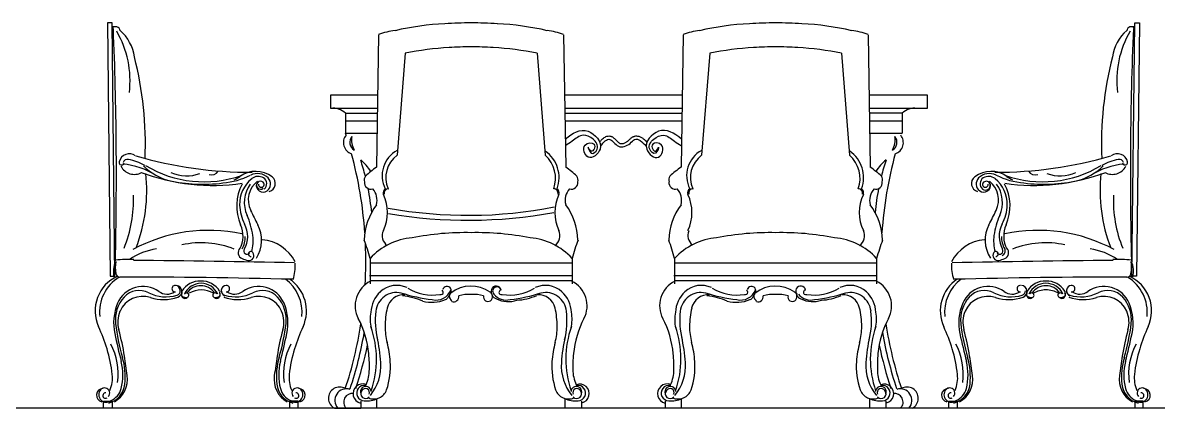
# Model space of a CAD drawing. Header units: inches. Extents: x 10 to 52.5, y 12.2 to 37.
# Drawn here: x 38.479 to 41.289, y 25.27 to 26.225 of the extents above; entities that cross this region are included whole.
import ezdxf

# ---------------------------------------------------------------- set-up
doc = ezdxf.new("R2010")
doc.units = ezdxf.units.IN
doc.header["$MEASUREMENT"] = 0
doc.layers.add('02', color=2, linetype='Continuous')
doc.layers.add('1', color=1, linetype='Continuous')

msp = doc.modelspace()

# ---------------------------------------------------------------- linework, layer by layer
at = {"layer": '02'}
for p, q in [((39.3598, 26.1951), (39.3546, 25.8672)), ((39.8175, 26.1951), (39.8227, 25.8672)), ((40.1131, 26.1951), (40.1079, 25.8672)), ((40.5709, 26.1951), (40.5761, 25.8672)), ((39.4254, 26.149), (39.4055, 25.8965)), ((39.7519, 26.149), (39.7718, 25.8965)), ((40.1788, 26.149), (40.1589, 25.8965)), ((40.5052, 26.149), (40.5251, 25.8965)), ((39.2775, 26.0006), (39.2775, 25.951)), ((39.2775, 26.0006), (39.3567, 26.0006)), ((39.8206, 26.0006), (40.11, 26.0006)), ((40.6553, 26.0006), (40.574, 26.0006)), ((40.6553, 26.0006), (40.6553, 25.951)), ((39.2775, 25.9815), (39.3559, 25.9815)), ((39.8214, 25.9815), (40.1093, 25.9815)), ((40.5747, 25.9815), (40.6553, 25.9815)), ((39.2775, 25.951), (39.3559, 25.951)), ((40.5747, 25.951), (40.6553, 25.951)), ((39.3835, 25.8136), (39.3843, 25.8137)), ((39.7938, 25.8136), (39.7929, 25.8137)), ((40.1369, 25.8136), (40.1377, 25.8137)), ((40.5471, 25.8136), (40.5463, 25.8137)), ((39.3388, 25.641), (39.3388, 25.5781)), ((39.3396, 25.6302), (39.8376, 25.6302)), ((39.8385, 25.641), (39.8385, 25.5781)), ((40.0921, 25.641), (40.0921, 25.5781)), ((40.093, 25.6302), (40.591, 25.6302)), ((40.5919, 25.641), (40.5919, 25.5781)), ((39.3371, 25.5993), (39.8402, 25.5993)), ((40.0904, 25.5993), (40.5936, 25.5993)), ((39.3396, 25.5865), (39.8376, 25.5865)), ((40.093, 25.5865), (40.591, 25.5865)), ((39.3157, 25.2882), (39.3157, 25.2702)), ((39.3556, 25.2702), (39.3556, 25.2937)), ((39.8216, 25.2702), (39.8216, 25.2937)), ((39.8616, 25.2882), (39.8616, 25.2702)), ((40.0691, 25.2882), (40.0691, 25.2702)), ((40.109, 25.2702), (40.109, 25.2937)), ((40.575, 25.2702), (40.575, 25.2937)), ((40.6149, 25.2882), (40.6149, 25.2702)), ((39.2506, 25.2705), (39.3157, 25.2702))]:
    msp.add_line(p, q, dxfattribs=at)
for points in [[(38.7003, 26.2248), (38.6888, 26.2248), (38.6957, 25.5974), (38.7072, 25.5974)], [(41.2304, 26.2248), (41.2419, 26.2248), (41.2349, 25.5974), (41.2234, 25.5974)]]:
    msp.add_lwpolyline(points, close=True, dxfattribs=at)
for points in [[(39.3569, 26.0127), (39.2415, 26.0127), (39.2415, 26.0465), (39.3574, 26.0465)], [(39.8199, 26.0465), (40.1108, 26.0465)], [(40.5732, 26.0465), (40.7165, 26.0465), (40.7165, 26.0127), (40.5738, 26.0127)], [(40.1102, 26.0127), (39.8204, 26.0127)], [(38.6793, 25.271), (38.6793, 25.2882), (38.7004, 25.2882), (38.7004, 25.271)], [(39.1604, 25.271), (39.1604, 25.2882), (39.1393, 25.2882), (39.1393, 25.271)], [(40.7703, 25.271), (40.7703, 25.2882), (40.7913, 25.2882), (40.7913, 25.271)], [(41.2514, 25.271), (41.2514, 25.2882), (41.2303, 25.2882), (41.2303, 25.271)]]:
    msp.add_lwpolyline(points, dxfattribs=at)
for centre, radius, start, end in [((38.7093, 26.2042), 0.0107, 4.4143, 147.5121), ((38.7075, 26.1064), 0.1084, 89.9185, 93.4844), ((39.5564, 25.54), 0.683, 92.7336, 103.1958), ((39.5855, 25.2429), 0.9813, 89.8148, 93.6025), ((39.5918, 25.2429), 0.9813, 86.3975, 90.1852), ((39.6209, 25.54), 0.683, 76.8042, 87.2664), ((40.3097, 25.54), 0.683, 92.7336, 103.1958), ((40.3388, 25.2429), 0.9813, 89.8148, 93.6025), ((40.3452, 25.2429), 0.9813, 86.3975, 90.1852), ((40.3743, 25.54), 0.683, 76.8042, 87.2664), ((41.2213, 26.2042), 0.0107, 32.4879, 175.5857), ((41.2232, 26.1064), 0.1084, 86.5156, 90.0815), ((29.9102, 25.8471), 8.8008, 358.62017, 2.36322), ((38.5021, 26.0813), 0.2427, 353.1384, 30.2126), ((38.6513, 26.126), 0.1052, 7.5658, 49.2479), ((39.4168, 26.0485), 0.1574, 95.9723, 111.2652), ((39.7604, 26.0485), 0.1574, 68.7348, 84.0277), ((40.1702, 26.0485), 0.1574, 95.9723, 111.2652), ((40.5138, 26.0485), 0.1574, 68.7348, 84.0277), ((41.2794, 26.126), 0.1052, 130.7521, 172.4342), ((41.4286, 26.0813), 0.2427, 149.7874, 186.8616), ((50.0204, 25.8471), 8.8008, 177.63678, 181.37983), ((39.5667, 25.4808), 0.683, 92.7336, 101.9392), ((39.5958, 25.1837), 0.9813, 90.4167, 93.6025), ((39.5815, 25.1837), 0.9813, 86.3975, 89.5833), ((39.6106, 25.4808), 0.683, 78.0608, 87.2664), ((40.3201, 25.4808), 0.683, 92.7336, 101.9392), ((40.3491, 25.1837), 0.9813, 90.4167, 93.6025), ((40.3349, 25.1837), 0.9813, 86.3975, 89.5833), ((40.3639, 25.4808), 0.683, 78.0608, 87.2664), ((37.9146, 25.9245), 0.8681, 357.5959, 14.3651), ((42.0161, 25.9245), 0.8681, 165.6349, 182.4041), ((39.2471, 25.9696), 0.0435, 45.6075, 97.3554), ((40.6857, 25.9696), 0.0435, 82.6446, 134.3925), ((39.3014, 25.9279), 0.0288, 140.7267, 252.3938), ((38.3167, 25.6351), 1.0114, 17.9121, 18.2061), ((39.3111, 25.9288), 0.0227, 140.7268, 239.0743), ((39.3438, 25.9345), 0.051, 170.2343, 209.5667), ((40.6195, 25.9288), 0.0227, 300.9257, 39.2732), ((40.5868, 25.9345), 0.051, 330.4333, 9.7657), ((40.6292, 25.9279), 0.0288, 287.6062, 39.2733), ((39.4399, 25.846), 0.0714, 118.4728, 206.9407), ((39.7273, 25.8417), 0.079, 339.1988, 55.5798), ((40.1932, 25.846), 0.0714, 118.4728, 206.9407), ((40.4806, 25.8417), 0.079, 339.1988, 55.5798), ((38.724, 25.8788), 0.00633, 167.4437, 348.3705), ((38.743, 25.8746), 0.0258, 53.0934, 167.4437), ((38.7386, 25.875), 0.0115, 78.9341, 162.9986), ((38.7148, 25.7534), 0.1355, 60.5289, 78.9341), ((39.043, 26.8689), 1.0144, 253.7692, 270.2073), ((38.3167, 25.6351), 1.0114, 3.9251, 15.2084), ((39.2312, 25.7875), 0.1292, 32.2418, 49.2847), ((38.7433, 25.6965), 0.6022, 14.2522, 18.1602), ((39.4461, 25.8414), 0.0685, 126.3697, 203.863), ((39.7215, 25.8395), 0.076, 340.1107, 48.5785), ((40.1995, 25.8414), 0.0685, 126.3697, 203.863), ((40.4748, 25.8395), 0.076, 340.1107, 48.5785), ((40.6994, 25.7875), 0.1292, 130.7153, 147.7582), ((41.1873, 25.6965), 0.6022, 161.8398, 165.7478), ((41.6139, 25.6351), 1.0114, 164.7916, 176.0749), ((40.8876, 26.8689), 1.0144, 269.7927, 286.2308), ((41.2158, 25.7534), 0.1355, 101.0659, 119.4711), ((41.1876, 25.8746), 0.0258, 12.5563, 126.9066), ((41.192, 25.875), 0.0115, 17.0014, 101.0659), ((41.2066, 25.8788), 0.00633, 191.6295, 12.5563), ((38.7557, 25.8869), 0.0377, 207.3638, 298.1742), ((38.7092, 25.6905), 0.1852, 57.4473, 84.5949), ((38.3938, 25.8094), 0.3924, 338.7725, 6.1674), ((38.9496, 26.3253), 0.5034, 249.3301, 278.2686), ((38.8786, 25.972), 0.1431, 225.3484, 254.6735), ((38.9279, 26.1107), 0.2798, 238.9102, 289.2673), ((38.8849, 25.9431), 0.0975, 246.488, 289.5965), ((38.9459, 25.8689), 0.021, 254.1322, 325.1566), ((38.9587, 26.0151), 0.1877, 274.74, 296.7421), ((39.0558, 25.7903), 0.0664, 52.5923, 126.1347), ((39.06, 25.8141), 0.0373, 44.7135, 116.7421), ((39.5279, 25.6248), 0.298, 125.5666, 132.393), ((39.6494, 25.6248), 0.298, 47.607, 54.4334), ((40.2812, 25.6248), 0.298, 125.5666, 132.393), ((40.4028, 25.6248), 0.298, 47.607, 54.4334), ((40.8748, 25.7903), 0.0664, 53.8653, 127.4077), ((40.8707, 25.8141), 0.0373, 63.2579, 135.2865), ((40.9719, 26.0151), 0.1877, 243.2579, 265.26), ((40.9811, 26.3253), 0.5034, 261.7314, 290.6699), ((41.0028, 26.1107), 0.2798, 250.7327, 301.0898), ((40.9847, 25.8689), 0.021, 214.8434, 285.8678), ((41.0458, 25.9431), 0.0975, 250.4035, 293.512), ((41.052, 25.972), 0.1431, 285.3265, 314.6516), ((41.2214, 25.6905), 0.1852, 95.4051, 122.5527), ((41.5369, 25.8094), 0.3924, 173.8326, 201.2275), ((41.1749, 25.8869), 0.0377, 241.8258, 332.6362), ((38.9243, 26.2069), 0.3821, 257.3704, 277.5024), ((38.9763, 25.8992), 0.0684, 292.521, 306.1347), ((39.1251, 25.7714), 0.1164, 152.3516, 203.6207), ((39.0968, 25.7756), 0.081, 128.9494, 181.6597), ((39.1053, 25.7797), 0.0778, 144.0336, 204.2835), ((39.0965, 25.7858), 0.0592, 128.0691, 205.8229), ((39.0616, 25.8191), 0.0252, 57.9855, 128.9494), ((39.0739, 25.8224), 0.017, 166.8983, 305.7561), ((39.0678, 25.8223), 0.00981, 49.7402, 309.3972), ((39.0696, 25.8244), 0.00701, 172.3496, 49.7402), ((39.066, 25.8261), 0.0169, 309.3733, 57.9855), ((39.0716, 25.8256), 0.021, 305.7561, 44.7135), ((39.0837, 25.8267), 0.0206, 285.31, 52.5923), ((39.3412, 25.8354), 0.017, 146.3731, 196.3111), ((39.3405, 25.8285), 0.0158, 172.1476, 287.6423), ((39.8368, 25.8285), 0.0158, 252.3577, 7.8524), ((39.8361, 25.8354), 0.017, 343.6889, 33.6269), ((40.0945, 25.8354), 0.017, 146.3731, 196.3111), ((40.0938, 25.8285), 0.0158, 172.1476, 287.6423), ((40.5902, 25.8285), 0.0158, 252.3577, 7.8524), ((40.5895, 25.8354), 0.017, 343.6889, 33.6269), ((40.847, 25.8267), 0.0206, 127.4077, 254.69), ((40.8591, 25.8256), 0.021, 135.2865, 234.2439), ((40.8568, 25.8224), 0.017, 234.2439, 13.1017), ((40.8646, 25.8261), 0.0169, 122.0145, 230.6267), ((40.8612, 25.8219), 0.0115, 230.6267, 12.8668), ((40.8611, 25.8244), 0.00701, 130.2598, 7.6504), ((40.869, 25.8191), 0.0252, 51.0506, 122.0145), ((40.8629, 25.8223), 0.00981, 12.8668, 130.2598), ((40.8342, 25.7858), 0.0592, 334.1771, 51.9309), ((40.8339, 25.7756), 0.081, 358.3403, 51.0506), ((40.8254, 25.7797), 0.0778, 335.7165, 35.9664), ((40.8055, 25.7714), 0.1164, 336.3793, 27.6484), ((40.9543, 25.8992), 0.0684, 233.8653, 247.479), ((41.0063, 26.2069), 0.3821, 262.4976, 282.6296), ((38.4407, 25.7847), 0.3125, 337.7458, 2.3946), ((38.7433, 25.6965), 0.6022, 5.5962, 11.2652), ((39.3125, 25.7848), 0.0435, 345.7643, 41.1776), ((39.3839, 25.8032), 0.013, 126.7072, 194.92), ((39.2782, 25.7548), 0.1035, 334.4783, 25.5217), ((39.3839, 25.8032), 0.0104, 87.926, 194.92), ((39.7933, 25.8032), 0.0104, 345.08, 92.074), ((39.8991, 25.7548), 0.1035, 154.4783, 205.5217), ((39.7933, 25.8032), 0.013, 345.08, 53.2928), ((39.8647, 25.7848), 0.0435, 138.8224, 194.2357), ((40.0659, 25.7848), 0.0435, 345.7643, 41.1776), ((40.1373, 25.8032), 0.013, 126.7072, 194.92), ((40.0315, 25.7548), 0.1035, 334.4783, 25.5217), ((40.1373, 25.8032), 0.0104, 87.926, 194.92), ((40.5467, 25.8032), 0.0104, 345.08, 92.074), ((40.6525, 25.7548), 0.1035, 154.4783, 205.5217), ((40.5467, 25.8032), 0.013, 345.08, 53.2928), ((40.6181, 25.7848), 0.0435, 138.8224, 194.2357), ((41.1873, 25.6965), 0.6022, 168.7348, 174.4038), ((41.49, 25.7847), 0.3125, 177.6054, 202.2542), ((39.1222, 25.7764), 0.1064, 181.6597, 207.9508), ((39.4764, 25.6828), 0.1522, 143.1108, 178.5472), ((39.581, 26.8503), 1.1024, 259.6862, 281.137), ((39.7008, 25.6828), 0.1522, 1.4528, 36.8892), ((40.2298, 25.6828), 0.1522, 143.1108, 178.5472), ((40.4542, 25.6828), 0.1522, 1.4528, 36.8892), ((40.8085, 25.7764), 0.1064, 332.0492, 358.3403), ((38.8724, 25.6746), 0.1776, 7.6307, 24.2835), ((40.3961, 26.4147), 1.503, 205.8229, 207.3287), ((39.581, 26.8989), 1.1632, 260.2577, 280.5023), ((39.5345, 26.4147), 1.503, 332.6713, 334.1771), ((41.0582, 25.6746), 0.1776, 155.7165, 172.3693), ((38.9384, 25.3185), 0.3921, 77.7829, 118.4686), ((38.954, 25.6965), 0.0703, 333.021, 23.6207), ((38.9706, 25.6959), 0.0652, 330.4406, 27.9508), ((38.9865, 25.6863), 0.0837, 327.7876, 27.3287), ((39.399, 25.6975), 0.0303, 155.1095, 234.1222), ((39.7783, 25.6975), 0.0303, 305.8778, 24.8905), ((40.1524, 25.6975), 0.0277, 155.1095, 234.1222), ((40.5316, 25.6975), 0.0303, 305.8778, 24.8905), ((40.9441, 25.6863), 0.0837, 152.6713, 212.2124), ((40.9601, 25.6959), 0.0652, 152.0492, 209.5594), ((40.9766, 25.6965), 0.0703, 156.3793, 206.979), ((40.9923, 25.3185), 0.3921, 61.5314, 102.2171), ((38.9216, 25.4618), 0.2182, 68.1909, 102.8754), ((38.9686, 25.6949), 0.0614, 330.4987, 0.6503), ((38.9461, 25.6845), 0.1033, 344.9048, 7.6307), ((39.062, 25.5852), 0.1029, 27.5958, 84.3983), ((38.7508, 25.4789), 0.6099, 15.4136, 19.9074), ((39.4544, 25.5368), 0.1557, 94.3118, 137.9602), ((39.5727, 25.0453), 0.6597, 88.6188, 101.3669), ((39.6045, 25.0453), 0.6597, 78.6331, 91.3812), ((39.7228, 25.5368), 0.1557, 42.0398, 85.6882), ((40.4265, 25.4789), 0.6099, 160.0926, 164.5864), ((39.5041, 25.4789), 0.6099, 15.4136, 19.9074), ((40.2078, 25.5368), 0.1557, 94.3118, 137.9602), ((40.3261, 25.0453), 0.6597, 88.6188, 101.3669), ((40.3579, 25.0453), 0.6597, 78.6331, 91.3812), ((40.4762, 25.5368), 0.1557, 42.0398, 85.6882), ((41.1799, 25.4789), 0.6099, 160.0926, 164.5864), ((40.8686, 25.5852), 0.1029, 95.6017, 152.4042), ((40.9846, 25.6845), 0.1033, 172.3693, 195.0952), ((40.9621, 25.6949), 0.0614, 179.3497, 209.5013), ((41.0091, 25.4618), 0.2182, 77.1246, 111.8091), ((38.8326, 25.5083), 0.158, 98.0732, 124.528), ((39.0279, 25.6554), 0.0158, 135.554, 247.8286), ((39.0345, 25.6597), 0.00828, 150.4406, 317.0859), ((39.0388, 25.6483), 0.0123, 257.4749, 37.5561), ((39.0437, 25.6521), 0.00604, 37.5561, 273.4983), ((38.3167, 25.6351), 1.0114, 356.6612, 2.4527), ((40.8919, 25.6483), 0.0123, 142.4439, 282.5251), ((40.8869, 25.6521), 0.00604, 266.5017, 142.4439), ((40.8962, 25.6597), 0.00828, 222.9141, 29.5594), ((40.8991, 25.6592), 0.011, 288.0051, 29.5013), ((40.9027, 25.6554), 0.0158, 292.1714, 44.446), ((41.0981, 25.5083), 0.158, 55.472, 81.9268), ((38.7626, 25.6098), 0.0591, 156.2983, 193.7511), ((38.7996, 25.6191), 0.0914, 170.7168, 189.9296), ((38.743, 25.3154), 0.3233, 87.9613, 96.1283), ((38.3615, -12.5011), 38.1395, 88.81255, 89.41136), ((39.0552, 25.7224), 0.0881, 247.8286, 257.4749), ((39.0333, 25.6244), 0.1204, 342.7716, 2.3621), ((40.8973, 25.6244), 0.1204, 177.6379, 197.2284), ((41.5691, -12.5011), 38.1395, 90.58864, 91.18745), ((40.8754, 25.7224), 0.0881, 282.5251, 292.1714), ((41.1876, 25.3154), 0.3233, 83.8717, 92.0387), ((41.131, 25.6191), 0.0914, 350.0704, 9.2832), ((41.1681, 25.6098), 0.0591, 346.2489, 23.7017), ((38.7525, 25.5114), 0.0941, 114.5166, 204.5948), ((38.7718, 25.5077), 0.1027, 121.6198, 185.9123), ((38.7196, 25.6051), 0.0101, 189.9296, 269.9623), ((38.7078, 7.814), 17.781, 88.58616, 89.96227), ((41.2228, 7.814), 17.781, 90.03773, 91.41384), ((41.2111, 25.6051), 0.0101, 270.0377, 350.0704), ((41.1588, 25.5077), 0.1027, 354.0877, 58.3802), ((41.1782, 25.5114), 0.0941, 335.4052, 65.4834), ((38.7766, 25.504), 0.068, 54.5147, 157.2145), ((38.8564, 25.5663), 0.00804, 84.9048, 275.0952), ((38.8559, 25.5612), 0.0132, 0.5585, 84.9048), ((38.858, 25.5594), 0.015, 289.9097, 81.8894), ((38.9177, 25.5332), 0.0519, 87.6771, 149.2351), ((38.9206, 25.5345), 0.0451, 23.6673, 156.4175), ((38.9198, 25.5322), 0.0415, 34.0672, 145.9328), ((38.9219, 25.5332), 0.0519, 30.7649, 92.3229), ((38.9837, 25.5612), 0.0132, 95.0952, 250.0961), ((38.9832, 25.5663), 0.00804, 264.9048, 95.0952), ((39.063, 25.504), 0.068, 22.7855, 125.4853), ((39.0678, 25.5077), 0.1027, 354.0877, 53.2961), ((39.0872, 25.5114), 0.0941, 335.4052, 56.3153), ((39.3693, 25.5239), 0.0676, 116.2967, 207.7833), ((39.4048, 25.5144), 0.0601, 65.0576, 132.7584), ((39.4922, 25.6662), 0.1157, 238.4581, 279.6472), ((39.5289, 25.5614), 0.0107, 328.4625, 165.1158), ((39.5883, 25.4911), 0.0815, 54.4197, 127.8179), ((39.6506, 25.5606), 0.0123, 9.7738, 165.1527), ((39.6524, 25.56), 0.0106, 14.5407, 225.4523), ((39.6851, 25.6662), 0.1157, 260.3528, 301.5419), ((39.7725, 25.5144), 0.0601, 47.2416, 114.9424), ((39.808, 25.5239), 0.0676, 332.2167, 63.7033), ((40.1226, 25.5239), 0.0676, 116.2967, 207.7833), ((40.1582, 25.5144), 0.0601, 65.0576, 132.7584), ((40.2455, 25.6662), 0.1157, 238.4581, 279.6472), ((40.2823, 25.5614), 0.0107, 328.4625, 165.1158), ((40.3417, 25.4911), 0.0815, 54.4197, 127.8179), ((40.4039, 25.5606), 0.0123, 9.7738, 225.4589), ((40.4385, 25.6662), 0.1157, 260.3528, 301.5419), ((40.5258, 25.5144), 0.0601, 47.2416, 114.9424), ((40.5614, 25.5239), 0.0676, 332.2167, 63.7033), ((40.8434, 25.5114), 0.0941, 123.6847, 204.5948), ((40.8628, 25.5077), 0.1027, 126.7039, 185.9123), ((40.8676, 25.504), 0.068, 54.5147, 157.2145), ((40.9474, 25.5663), 0.00804, 84.9048, 275.0952), ((40.949, 25.5594), 0.015, 289.9097, 84.9017), ((41.0087, 25.5332), 0.0519, 87.6771, 149.2351), ((41.0101, 25.5345), 0.0451, 89.0491, 156.3327), ((41.0108, 25.5322), 0.0415, 34.0672, 145.9328), ((41.0129, 25.5332), 0.0519, 30.7649, 92.3229), ((41.0116, 25.5345), 0.0451, 23.6673, 90.9509), ((41.0747, 25.5612), 0.0132, 95.0952, 250.0961), ((41.0742, 25.5663), 0.00804, 264.9048, 95.0952), ((41.154, 25.504), 0.068, 22.7855, 125.4853), ((38.7909, 25.4897), 0.0825, 137.6053, 186.5626), ((38.776, 25.4864), 0.0609, 71.7747, 156.9702), ((38.7677, 25.5108), 0.0511, 62.8324, 137.6053), ((38.8334, 25.6389), 0.0928, 242.8324, 287.3731), ((38.8276, 25.6433), 0.1042, 251.7747, 289.9097), ((38.8363, 25.5877), 0.0349, 234.5147, 302.5488), ((38.8577, 25.5612), 0.0114, 287.3731, 0.5585), ((38.8768, 25.5518), 0.00522, 144.7044, 232.761), ((38.8805, 25.5512), 0.00881, 151.8764, 308.5067), ((38.8683, 25.5578), 0.00516, 324.7044, 22.6174), ((38.8837, 25.5609), 0.0166, 232.761, 275.3514), ((38.8847, 25.55), 0.00566, 275.3514, 152.0388), ((38.921, 25.5055), 0.0577, 58.7914, 121.1806), ((38.9549, 25.55), 0.00566, 27.9612, 264.6486), ((38.9591, 25.5512), 0.00881, 231.4933, 28.1236), ((38.956, 25.5609), 0.0166, 264.6486, 307.239), ((38.9628, 25.5518), 0.00522, 307.239, 35.2956), ((38.9713, 25.5578), 0.00516, 157.3826, 215.2956), ((38.9819, 25.5612), 0.0114, 179.4415, 252.6269), ((39.012, 25.6433), 0.1042, 250.0903, 288.2253), ((39.0062, 25.6389), 0.0928, 252.6269, 297.1676), ((39.0033, 25.5877), 0.0349, 237.4512, 305.4853), ((39.0637, 25.4864), 0.0609, 23.0298, 108.2253), ((39.072, 25.5108), 0.0511, 42.3947, 117.1676), ((39.0488, 25.4897), 0.0825, 353.4374, 42.3947), ((39.4135, 25.505), 0.0729, 132.7584, 177.6652), ((39.4047, 25.5044), 0.0523, 77.783, 173.5484), ((39.4216, 25.5091), 0.0418, 85.4233, 167.2006), ((39.5433, 25.9622), 0.426, 252.4549, 263.1097), ((39.4031, 25.3826), 0.1664, 66.6596, 84.5949), ((39.4913, 25.623), 0.0904, 255.7477, 292.0689), ((39.5019, 25.5772), 0.0391, 255.6895, 339.929), ((39.5141, 25.5573), 0.00576, 243.3991, 63.4421), ((39.5238, 25.5464), 0.00728, 280.966, 331.7025), ((42.0187, 24.0334), 2.9105, 148.4625, 148.7583), ((39.5446, 25.5475), 0.0101, 128.2323, 230.4461), ((39.5326, 25.5331), 0.00866, 7.1494, 50.4461), ((39.545, 25.5466), 0.013, 252.7061, 7.7312), ((39.5811, 25.4815), 0.0707, 83.9071, 109.1386), ((39.5961, 25.4815), 0.0707, 70.8614, 96.0929), ((39.6302, 25.5458), 0.0112, 167.01, 12.6671), ((39.6318, 25.549), 0.00939, 355.5964, 66.7126), ((39.6574, 25.5593), 0.0192, 166.7014, 251.3465), ((39.6759, 25.5791), 0.0409, 220.748, 282.9455), ((39.6807, 25.6008), 0.0666, 243.7616, 288.6122), ((39.6631, 25.5571), 0.0056, 94.0277, 298.2278), ((39.6339, 25.9622), 0.426, 276.8903, 287.5451), ((39.6928, 25.6852), 0.1477, 273.4343, 293.1949), ((39.7556, 25.5091), 0.0418, 12.7994, 94.5767), ((39.7726, 25.5044), 0.0523, 6.4516, 102.217), ((39.7638, 25.505), 0.0729, 2.3348, 47.2416), ((40.1669, 25.505), 0.0729, 132.7584, 177.6652), ((40.158, 25.5044), 0.0523, 77.783, 173.5484), ((40.175, 25.5091), 0.0418, 85.4233, 167.2006), ((40.2967, 25.9622), 0.426, 252.4549, 263.1097), ((40.1565, 25.3826), 0.1664, 66.6596, 84.5949), ((40.2446, 25.623), 0.0904, 255.7477, 292.0689), ((40.2553, 25.5772), 0.0391, 255.6895, 339.929), ((40.2675, 25.5573), 0.00576, 243.3991, 63.4421), ((40.2772, 25.5464), 0.00728, 280.966, 331.7025), ((42.7721, 24.0334), 2.9105, 148.4625, 148.7583), ((40.2979, 25.5475), 0.0101, 128.2323, 230.4461), ((40.286, 25.5331), 0.00866, 7.1494, 50.4461), ((40.2984, 25.5466), 0.013, 252.7061, 7.7312), ((40.3345, 25.4815), 0.0707, 83.9071, 109.1386), ((40.3495, 25.4815), 0.0707, 70.8614, 96.0929), ((40.3836, 25.5458), 0.0112, 167.01, 12.6671), ((40.3852, 25.549), 0.00939, 355.5964, 66.7126), ((40.4108, 25.5593), 0.0192, 166.7014, 251.3465), ((40.4293, 25.5791), 0.0409, 220.748, 282.9455), ((40.434, 25.6008), 0.0666, 243.7616, 288.6122), ((40.4164, 25.5571), 0.0056, 94.0277, 298.2278), ((40.3873, 25.9622), 0.426, 276.8903, 287.5451), ((40.4462, 25.6852), 0.1477, 273.4343, 293.1949), ((40.509, 25.5091), 0.0418, 12.7994, 94.5767), ((40.526, 25.5044), 0.0523, 6.4516, 102.217), ((40.5171, 25.505), 0.0729, 2.3348, 47.2416), ((40.8819, 25.4897), 0.0825, 137.6053, 186.5626), ((40.867, 25.4864), 0.0609, 71.7747, 156.9702), ((40.8587, 25.5108), 0.0511, 62.8324, 137.6053), ((40.9244, 25.6389), 0.0928, 242.8324, 287.3731), ((40.9186, 25.6433), 0.1042, 251.7747, 289.9097), ((40.9273, 25.5877), 0.0349, 234.5147, 302.5488), ((40.9487, 25.5612), 0.0114, 287.3731, 0.5585), ((40.9678, 25.5518), 0.00522, 144.7044, 232.761), ((40.9715, 25.5512), 0.00881, 151.8764, 308.5067), ((40.9593, 25.5578), 0.00516, 324.7044, 22.6174), ((40.9747, 25.5609), 0.0166, 232.761, 275.3514), ((40.9757, 25.55), 0.00566, 275.3514, 152.0388), ((41.0097, 25.5055), 0.0577, 88.8545, 121.2086), ((41.012, 25.5055), 0.0577, 58.7914, 91.1455), ((41.0459, 25.55), 0.00566, 27.9612, 264.6486), ((41.0501, 25.5512), 0.00881, 231.4933, 28.1236), ((41.0469, 25.5609), 0.0166, 264.6486, 307.239), ((41.0538, 25.5518), 0.00522, 307.239, 35.2956), ((41.0623, 25.5578), 0.00516, 157.3826, 215.2956), ((41.0729, 25.5612), 0.0114, 179.4415, 252.6269), ((41.103, 25.6433), 0.1042, 250.0903, 288.2253), ((41.0972, 25.6389), 0.0928, 252.6269, 297.1676), ((41.0943, 25.5877), 0.0349, 237.4512, 305.4853), ((41.1546, 25.4864), 0.0609, 23.0298, 108.2253), ((41.1629, 25.5108), 0.0511, 42.3947, 117.1676), ((41.1398, 25.4897), 0.0825, 353.4374, 42.3947), ((38.8298, 25.4816), 0.1256, 157.2145, 192.123), ((38.7841, 25.483), 0.0698, 156.9702, 195.576), ((39.0555, 25.483), 0.0698, 344.424, 23.0298), ((39.0099, 25.4816), 0.1256, 347.877, 22.7855), ((39.5534, 25.4876), 0.202, 173.5484, 193.839), ((39.5848, 25.472), 0.2091, 167.2006, 179.7432), ((39.5925, 25.472), 0.2091, 0.2568, 12.7994), ((39.6238, 25.4876), 0.202, 346.161, 6.4516), ((40.3068, 25.4876), 0.202, 173.5484, 193.839), ((40.3382, 25.472), 0.2091, 167.2006, 179.7432), ((40.3459, 25.472), 0.2091, 0.2568, 12.7994), ((40.3772, 25.4876), 0.202, 346.161, 6.4516), ((40.9207, 25.4816), 0.1256, 157.2145, 192.123), ((40.8751, 25.483), 0.0698, 156.9702, 195.576), ((41.1465, 25.483), 0.0698, 344.424, 23.0298), ((41.1009, 25.4816), 0.1256, 347.877, 22.7855), ((39.102, 25.3831), 0.2345, 5.4852, 27.7833), ((39.4328, 25.4903), 0.0939, 169.1606, 193.0896), ((39.7445, 25.4903), 0.0939, 346.9104, 10.8394), ((40.0753, 25.3831), 0.2345, 152.2167, 174.5148), ((39.8554, 25.3831), 0.2345, 5.4852, 27.7833), ((40.1862, 25.4903), 0.0939, 169.1606, 193.0896), ((40.4978, 25.4903), 0.0939, 346.9104, 10.8394), ((40.8286, 25.3831), 0.2345, 152.2167, 174.5148), ((38.2499, 25.2814), 0.4586, 17.2286, 24.5948), ((40.8236, 25.9099), 2.165, 192.123, 193.9989), ((39.2089, 25.5378), 0.5033, 186.5626, 196.3369), ((38.1791, 25.3143), 0.5584, 8.7448, 15.576), ((39.6606, 25.3143), 0.5584, 164.424, 171.2552), ((38.6307, 25.5378), 0.5033, 343.6631, 353.4374), ((37.016, 25.9099), 2.165, 346.0011, 347.877), ((39.5897, 25.2814), 0.4586, 155.4052, 162.7714), ((38.3167, 25.6351), 1.0114, 341.7834, 351.1246), ((38.3287, 25.6351), 1.0114, 341.7834, 349.8896), ((39.1127, 25.3921), 0.2417, 340.9771, 19.4337), ((39.5286, 25.4723), 0.1529, 179.7432, 194.9788), ((39.6487, 25.4723), 0.1529, 345.0212, 0.2568), ((40.0646, 25.3921), 0.2417, 160.5663, 199.0229), ((39.8661, 25.3921), 0.2417, 340.9771, 19.4337), ((40.2819, 25.4723), 0.1529, 179.7432, 194.9788), ((40.4021, 25.4723), 0.1529, 345.0212, 0.2568), ((40.8179, 25.3921), 0.2417, 160.5663, 199.0229), ((41.6019, 25.6351), 1.0114, 190.1104, 198.2166), ((41.6139, 25.6351), 1.0114, 188.8754, 198.2166), ((40.3409, 25.2814), 0.4586, 17.2286, 24.5948), ((42.9146, 25.9099), 2.165, 192.123, 193.9989), ((41.2999, 25.5378), 0.5033, 186.5626, 196.3369), ((40.27, 25.3143), 0.5584, 8.7448, 15.576), ((41.7516, 25.3143), 0.5584, 164.424, 171.2552), ((40.7217, 25.5378), 0.5033, 343.6631, 353.4374), ((39.107, 25.9099), 2.165, 346.0011, 347.877), ((41.6807, 25.2814), 0.4586, 155.4052, 162.7714), ((38.5575, 25.3552), 0.1579, 352.3362, 27.9571), ((39.2822, 25.3552), 0.1579, 152.0429, 187.6638), ((38.3427, 25.6351), 1.0114, 341.7834, 348.1163), ((38.9283, 25.3535), 0.438, 3.9305, 12.3365), ((39.1428, 25.3691), 0.2464, 3.9551, 14.9788), ((40.0345, 25.3691), 0.2464, 165.0212, 176.0449), ((40.2489, 25.3535), 0.438, 167.6635, 176.0695), ((39.6817, 25.3535), 0.438, 3.9305, 12.3365), ((39.8962, 25.3691), 0.2464, 3.9551, 14.9788), ((40.7878, 25.3691), 0.2464, 165.0212, 176.0449), ((41.0023, 25.3535), 0.438, 167.6635, 176.0695), ((41.5879, 25.6351), 1.0114, 191.8837, 198.2166), ((40.6484, 25.3552), 0.1579, 352.3362, 27.9571), ((41.3732, 25.3552), 0.1579, 152.0429, 187.6638), ((38.3706, 25.3188), 0.3322, 6.109, 17.2286), ((35.5904, 24.9161), 3.1775, 7.8696, 8.7448), ((42.2493, 24.9161), 3.1775, 171.2552, 172.1304), ((39.469, 25.3188), 0.3322, 162.7714, 173.891), ((39.0043, 25.3737), 0.3327, 357.8818, 5.4852), ((40.173, 25.3737), 0.3327, 174.5148, 182.1182), ((39.7576, 25.3737), 0.3327, 357.8818, 5.4852), ((40.9264, 25.3737), 0.3327, 174.5148, 182.1182), ((40.4616, 25.3188), 0.3322, 6.109, 17.2286), ((37.6814, 24.9161), 3.1775, 7.8696, 8.7448), ((44.3402, 24.9161), 3.1775, 171.2552, 172.1304), ((41.56, 25.3188), 0.3322, 162.7714, 173.891), ((38.5885, 25.3527), 0.1386, 346.0011, 13.9989), ((38.5613, 25.3479), 0.1716, 354.0567, 16.3369), ((39.2784, 25.3479), 0.1716, 163.6631, 185.9433), ((39.2512, 25.3527), 0.1386, 166.0011, 193.9989), ((39.2488, 25.3755), 0.1167, 320.83, 3.9305), ((39.2097, 25.3737), 0.1794, 341.2505, 3.9551), ((39.9676, 25.3737), 0.1794, 176.0449, 198.7495), ((39.9284, 25.3755), 0.1167, 176.0695, 219.17), ((40.0022, 25.3755), 0.1167, 320.83, 3.9305), ((39.9631, 25.3737), 0.1794, 341.2505, 3.9551), ((40.7209, 25.3737), 0.1794, 176.0449, 198.7495), ((40.6818, 25.3755), 0.1167, 176.0695, 219.17), ((40.6795, 25.3527), 0.1386, 346.0011, 13.9989), ((40.6522, 25.3479), 0.1716, 354.0567, 16.3369), ((41.3694, 25.3479), 0.1716, 163.6631, 185.9433), ((41.3422, 25.3527), 0.1386, 166.0011, 193.9989), ((38.6213, 25.3457), 0.0801, 336.8224, 6.109), ((38.6739, 25.3423), 0.0647, 299.673, 7.8696), ((39.1657, 25.3423), 0.0647, 172.1304, 240.327), ((39.2183, 25.3457), 0.0801, 173.891, 203.1776), ((39.2527, 25.3645), 0.0841, 331.3521, 357.8818), ((39.9246, 25.3645), 0.0841, 182.1182, 208.6479), ((40.0061, 25.3645), 0.0841, 331.3521, 357.8818), ((40.6779, 25.3645), 0.0841, 182.1182, 208.6479), ((40.7123, 25.3457), 0.0801, 336.8224, 6.109), ((40.7649, 25.3423), 0.0647, 299.673, 7.8696), ((41.2567, 25.3423), 0.0647, 172.1304, 240.327), ((41.3093, 25.3457), 0.0801, 173.891, 203.1776), ((38.6783, 25.3025), 0.0167, 91.5869, 258.0028), ((38.6862, 25.3039), 0.0188, 139.4302, 308.4369), ((38.6816, 25.3078), 0.0128, 316.9813, 139.4302), ((38.6777, 25.3358), 0.0546, 285.1074, 354.0567), ((38.6804, 25.3298), 0.0439, 292.1429, 346.0011), ((39.162, 25.3358), 0.0546, 185.9433, 254.8926), ((39.1593, 25.3298), 0.0439, 193.9989, 247.8571), ((39.1535, 25.3039), 0.0188, 231.5631, 40.5698), ((39.1581, 25.3078), 0.0128, 40.5698, 223.0187), ((39.1613, 25.3025), 0.0167, 281.9972, 88.4131), ((39.2633, 25.2951), 0.0277, 59.3403, 242.6395), ((39.2803, 25.2895), 0.0288, 72.4271, 221.2876), ((39.3206, 25.3065), 0.0242, 69.728, 256.9716), ((39.325, 25.3077), 0.0194, 81.3751, 267.3048), ((39.3281, 25.311), 0.0133, 1.6258, 200.9803), ((39.3273, 25.3062), 0.0119, 139.4482, 319.3848), ((39.3271, 25.3091), 0.0101, 335.8203, 151.0783), ((39.3477, 25.3268), 0.0336, 245.463, 341.2505), ((39.8296, 25.3268), 0.0336, 198.7495, 294.537), ((39.8491, 25.311), 0.0133, 339.0197, 178.3742), ((39.8502, 25.3091), 0.0101, 28.9217, 204.1797), ((39.85, 25.3062), 0.0119, 220.6152, 40.5518), ((39.8573, 25.3065), 0.0235, 283.0995, 110.3983), ((39.8523, 25.3077), 0.0194, 272.6952, 98.6249), ((40.074, 25.3065), 0.0242, 69.728, 256.9143), ((40.0783, 25.3077), 0.0194, 81.3751, 267.3048), ((40.0815, 25.311), 0.0133, 1.6258, 200.9803), ((40.0807, 25.3062), 0.0119, 139.4482, 319.3848), ((40.0805, 25.3091), 0.0101, 335.8203, 151.0783), ((40.1011, 25.3268), 0.0336, 245.463, 341.2505), ((40.5829, 25.3268), 0.0336, 198.7495, 294.537), ((40.6025, 25.311), 0.0133, 339.0197, 178.3742), ((40.6035, 25.3091), 0.0101, 28.9217, 204.1797), ((40.6033, 25.3062), 0.0119, 220.6152, 40.5518), ((40.6106, 25.3065), 0.0235, 283.0995, 110.3983), ((40.6057, 25.3077), 0.0194, 272.6952, 98.6249), ((40.6503, 25.2895), 0.0288, 318.7124, 107.5729), ((40.6673, 25.2951), 0.0277, 297.3605, 120.6597), ((40.7693, 25.3025), 0.0167, 91.5869, 258.0028), ((40.7772, 25.3039), 0.0188, 139.4302, 308.4369), ((40.7726, 25.3078), 0.0128, 316.9813, 139.4302), ((40.7687, 25.3358), 0.0546, 285.1074, 354.0567), ((40.7714, 25.3298), 0.0439, 292.1429, 346.0011), ((41.253, 25.3358), 0.0546, 185.9433, 254.8926), ((41.2503, 25.3298), 0.0439, 193.9989, 247.8571), ((41.2444, 25.3039), 0.0188, 231.5631, 40.5698), ((41.2491, 25.3078), 0.0128, 40.5698, 223.0187), ((41.2523, 25.3025), 0.0167, 281.9972, 88.4131), ((38.6841, 25.3016), 0.00664, 82.8804, 305.2578), ((39.1556, 25.3016), 0.00664, 234.7422, 97.1196), ((39.2952, 25.2853), 0.0219, 82.6638, 222.6641), ((39.3276, 25.3632), 0.0749, 267.3048, 293.4376), ((39.8497, 25.3632), 0.0749, 246.5624, 272.6952), ((40.081, 25.3632), 0.0749, 267.3048, 293.4376), ((40.6031, 25.3632), 0.0749, 246.5624, 272.6952), ((40.6354, 25.2853), 0.0219, 317.3359, 97.3362), ((40.7751, 25.3016), 0.00664, 82.8804, 305.2578), ((41.2466, 25.3016), 0.00664, 234.7422, 97.1196)]:
    msp.add_arc(centre, radius, start, end, dxfattribs=at)
for points, knots in [([(39.8216, 25.9367), (39.8397, 25.9517), (39.8741, 25.9725), (39.9258, 25.9175), (39.8758, 25.8769), (39.8593, 25.9256), (39.8953, 25.9303), (39.8952, 25.9125), (39.884, 25.9024), (39.8747, 25.9268), (39.8843, 25.8921), (39.9081, 25.9157), (39.8917, 25.9385), (39.8638, 25.9517), (39.8418, 25.9328), (39.8275, 25.9237), (39.8219, 25.9202)], [16.267635, 16.267635, 16.267635, 16.267635, 76.855839, 129.153538, 164.027887, 193.925169, 215.826451, 227.911126, 236.629874, 248.717659, 264.933337, 282.370619, 308.404396, 334.451259, 364.75157, 384.652114, 384.652114, 384.652114, 384.652114]), ([(40.109, 25.9367), (40.0909, 25.9517), (40.0565, 25.9725), (40.0048, 25.9175), (40.0548, 25.8769), (40.0713, 25.9256), (40.0354, 25.9303), (40.0354, 25.9125), (40.0466, 25.9024), (40.0559, 25.9268), (40.0464, 25.8921), (40.0226, 25.9157), (40.0389, 25.9385), (40.0668, 25.9517), (40.0888, 25.9328), (40.1031, 25.9237), (40.1088, 25.9202)], [16.267635, 16.267635, 16.267635, 16.267635, 76.855839, 129.153538, 164.027887, 193.925169, 215.826451, 227.911126, 236.629874, 248.717659, 264.933337, 282.370619, 308.404396, 334.451259, 364.75157, 384.652114, 384.652114, 384.652114, 384.652114]), ([(39.9068, 25.9295), (39.9069, 25.9296), (39.907, 25.9298), (39.9085, 25.9316), (39.91, 25.9333), (39.913, 25.9364), (39.9146, 25.9378), (39.9175, 25.94), (39.9187, 25.9409), (39.9214, 25.9424), (39.9228, 25.943), (39.9255, 25.9438), (39.9266, 25.9441), (39.929, 25.9443), (39.9303, 25.9443), (39.9322, 25.9441), (39.9328, 25.9439), (39.934, 25.9436), (39.9346, 25.9435), (39.9356, 25.9431), (39.9361, 25.9429), (39.9376, 25.9422), (39.9386, 25.9416), (39.9404, 25.9404), (39.9413, 25.9397), (39.9429, 25.9384), (39.9436, 25.9377), (39.9455, 25.936), (39.9465, 25.9349), (39.9486, 25.9328), (39.9495, 25.9318), (39.9514, 25.9299), (39.9524, 25.9291), (39.9541, 25.9276), (39.9549, 25.9271), (39.9559, 25.9265), (39.9561, 25.9264), (39.9565, 25.9262), (39.9567, 25.9261), (39.957, 25.9259), (39.9572, 25.9259), (39.9577, 25.9257), (39.9581, 25.9256), (39.9593, 25.9253), (39.9601, 25.9253), (39.9618, 25.9253), (39.9628, 25.9254), (39.9648, 25.9258), (39.9659, 25.9261), (39.9681, 25.9269), (39.9692, 25.9274), (39.9713, 25.9285), (39.9723, 25.9291), (39.9742, 25.9304), (39.9752, 25.9311), (39.9765, 25.9321), (39.9769, 25.9324), (39.9776, 25.933), (39.978, 25.9334), (39.9792, 25.9344), (39.98, 25.9352), (39.9817, 25.9367), (39.9825, 25.9376), (39.9844, 25.9392), (39.9854, 25.94), (39.987, 25.9411), (39.9876, 25.9415), (39.9886, 25.942), (39.989, 25.9423), (39.9898, 25.9427), (39.9902, 25.9428), (39.9909, 25.9431), (39.9913, 25.9432), (39.9924, 25.9436), (39.9931, 25.9438), (39.9952, 25.9443), (39.9966, 25.9444), (39.9992, 25.9443), (40.0005, 25.9442), (40.003, 25.9437), (40.0042, 25.9433), (40.0065, 25.9424), (40.0076, 25.9419), (40.0107, 25.9402), (40.0126, 25.9389), (40.0163, 25.9361), (40.0181, 25.9345), (40.0211, 25.9317), (40.0224, 25.9304), (40.0237, 25.929)], [10.272691, 10.272691, 10.272691, 10.272691, 10.648903, 10.648903, 15.675126, 15.675126, 20.701348, 20.701348, 24.21986, 24.21986, 27.738371, 27.738371, 30.238975, 30.238975, 32.739579, 32.739579, 34.036452, 34.036452, 35.114497, 35.114497, 36.192541, 36.192541, 38.720016, 38.720016, 41.24749, 41.24749, 43.774965, 43.774965, 47.726374, 47.726374, 51.677782, 51.677782, 55.629191, 55.629191, 59.5806, 59.5806, 60.93595, 60.93595, 62.028359, 62.028359, 63.120769, 63.120769, 65.305588, 65.305588, 69.545356, 69.545356, 73.785124, 73.785124, 78.024892, 78.024892, 82.26466, 82.26466, 86.059569, 86.059569, 89.833703, 89.833703, 91.395066, 91.395066, 92.956429, 92.956429, 96.079154, 96.079154, 99.201879, 99.201879, 102.324605, 102.324605, 103.822551, 103.822551, 104.846221, 104.846221, 105.640068, 105.640068, 106.433915, 106.433915, 108.021609, 108.021609, 110.887549, 110.887549, 113.75349, 113.75349, 116.61943, 116.61943, 119.48537, 119.48537, 124.958886, 124.958886, 130.432402, 130.432402, 134.566776, 134.566776, 134.566776, 134.566776]), ([(39.9087, 25.919), (39.9167, 25.9294), (39.9317, 25.946), (39.9517, 25.9106), (39.979, 25.9212), (39.9977, 25.9432), (40.0118, 25.9302), (40.0219, 25.9191)], [5.021337, 5.021337, 5.021337, 5.021337, 34.634844, 61.343547, 90.643474, 105.068393, 139.108834, 139.108834, 139.108834, 139.108834])]:
    msp.add_open_spline(points, degree=3, knots=knots, dxfattribs=at)
at = {"layer": '1'}
msp.add_line((32.3342, 25.271), (52.1649, 25.271), dxfattribs=at)

doc.saveas('drawing.dxf')
